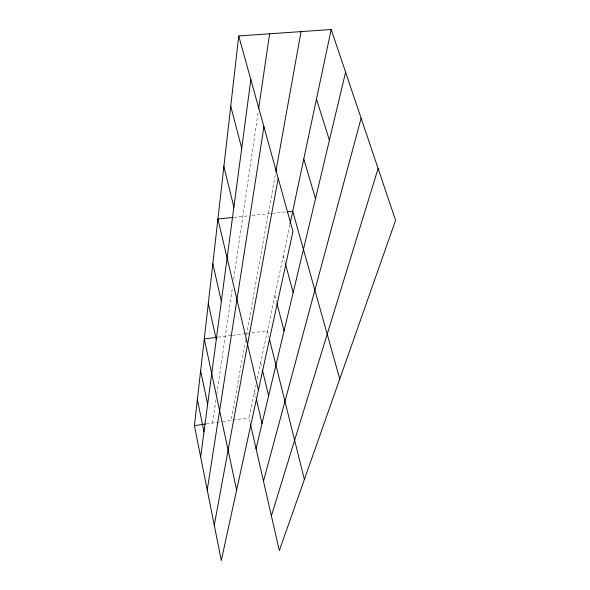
<?xml version="1.0" encoding="UTF-8"?>
<svg xmlns="http://www.w3.org/2000/svg" width="590" height="590" viewBox="0 0 590 590"><rect width="100%" height="100%" fill="white"/><g stroke="black" fill="none" stroke-linecap="round" stroke-linejoin="round"><path stroke-width="0.44" stroke-dasharray="2.95 2.21" d="M212.548 423.037L216.382 396.886M216.781 394.186L232.453 287.256M233.64 279.144L258.295 111.001M245.624 339.693L231.118 420.375L223.16 421.518M246.421 335.268L275.737 172.295M250.02 422.219L249.01 417.809L255.89 385.285M257.225 378.979L289.897 224.583M206.198 423.952L222.275 421.644M232.903 420.117L249.01 417.809M217.968 337.156L231.538 335.43M232.431 335.312L245.846 333.608M246.738 333.498L267.41 330.865L268.937 337.015M233.935 217.356L248.287 215.859M251.923 215.475L286.393 211.869M283.296 255.802L284.941 261.938M274.911 295.428L276.511 301.638M260.662 362.754L261.739 367.216M254.556 391.598L256.008 397.8"/><path stroke-width="0.89" d="M238.736 35.953L292.95 231.479L221.302 560.5L194.405 425.641L238.736 35.953L331.182 29.5L395.595 220.343L279.328 550.632L250.418 423.981M200.652 456.962L250.839 79.606M258.685 108.302L269.608 33.8M207.238 489.98L263.914 126.754M275.899 171.395L301.04 31.602M214.258 525.159L278.2 178.298M290.088 223.698L331.182 29.5M256.053 448.666L345.593 72.186M263.479 481.197L361.132 118.229M271.393 515.844L378.109 168.519M194.405 425.641L205.291 424.077M217.054 337.274L204.273 338.896L236.634 490.113M233.043 217.452L217.909 219.03L258.383 390.226M287.293 211.781L292.729 211.205L339.759 378.964M316.461 99.061L329.404 140.25M303.776 159.005L315.503 198.69M285.405 263.693L293.164 292.625M230.742 106.185L241.708 148.267M276.968 303.415L284.056 330.924M269.372 338.771L304.381 479.478M223.876 166.572L233.883 207.068M262.38 369.901L268.627 395.801M256.429 399.577L262.034 423.517M212.82 263.767L221.353 301.269M208.3 303.452L216.265 339.575M200.644 370.749L207.651 404.327M197.37 399.519L203.978 431.932"/></g></svg>
